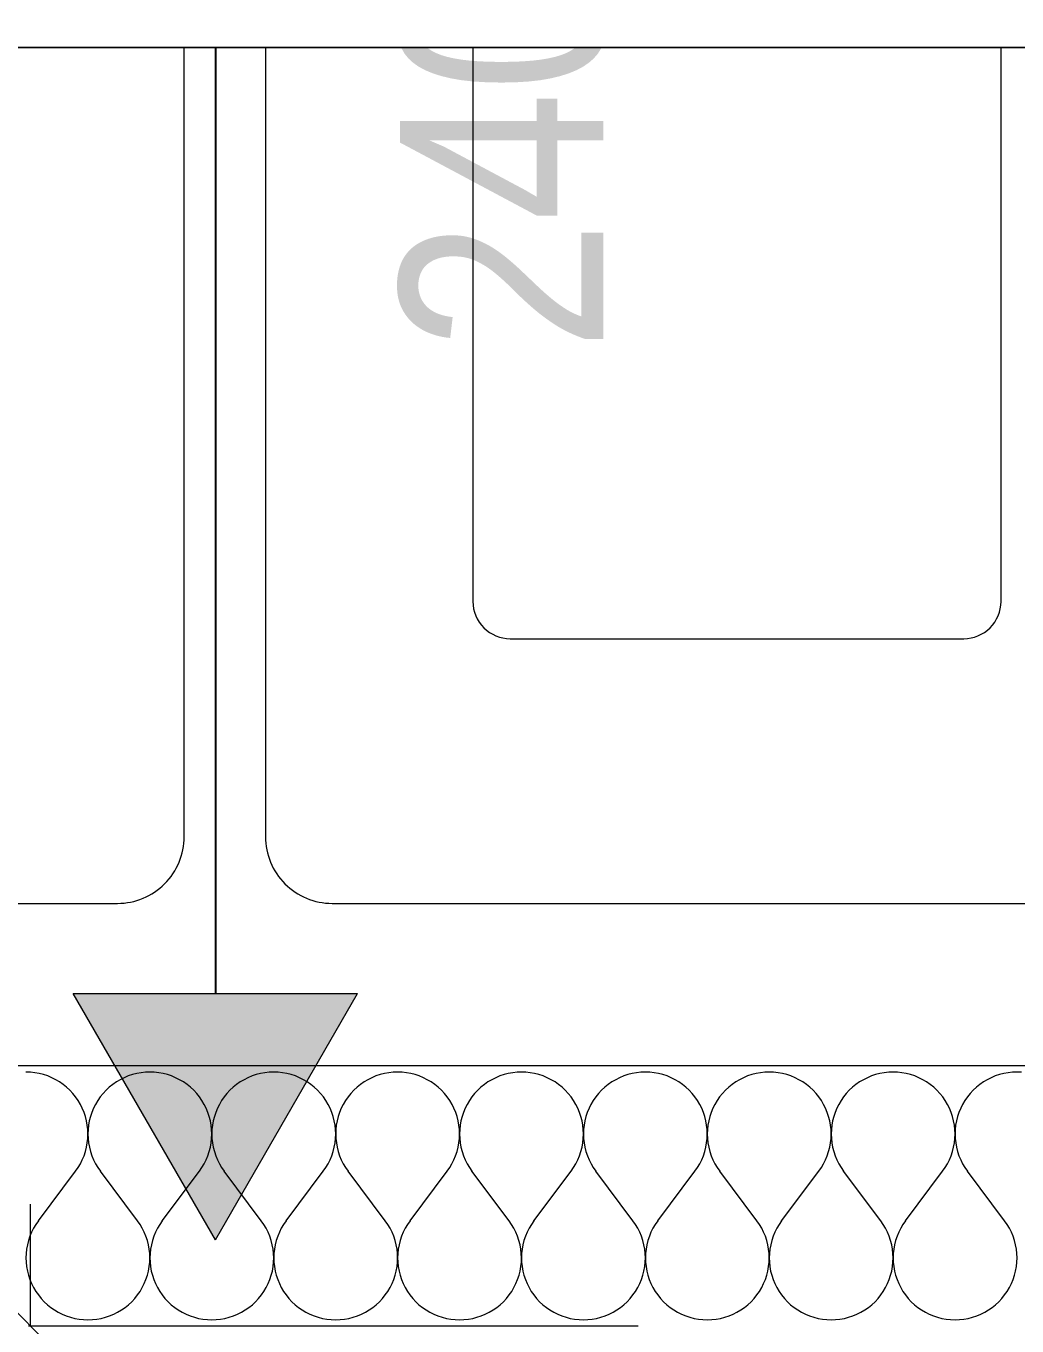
# Model space of a CAD drawing. Header units: centimetres. Extents: x 52.8 to 69.4, y 16.8 to 58.2.
# Drawn here: x 59.027 to 60.246, y 36.738 to 38.338 of the extents above; entities that cross this region are included whole.
import ezdxf
from ezdxf.enums import TextEntityAlignment as Align
from ezdxf.xclip import XClip

# ---------------------------------------------------------------- set-up
doc = ezdxf.new("R2010")
doc.units = ezdxf.units.CM
doc.header["$MEASUREMENT"] = 0
doc.header["$XCLIPFRAME"] = 0
doc.linetypes.add('ML1_Strichlinie Eng Konstruktion', pattern=[0.225, 0.075, -0.15])
doc.linetypes.add('Strichlinie_ eng', pattern=[0.23, 0.15, -0.08])
for name, color, linetype in [('-2._Grundriss 2.UG_7_Bemaßung 50.gfb', 7, 'Continuous'), ('-2._Grundriss 2.UG_7_Decken.gfb', 7, 'Continuous'), ('-2._Grundriss 2.UG_7_Fassade.gfb', 7, 'Continuous'), ('-2._Grundriss 2.UG_7_Möblierung_ lose.gfb', 7, 'Continuous'), ('-2._Grundriss 2.UG_7_Text 1_50.gfb', 7, 'Continuous'), ('-2._Grundriss 2.UG_7_Unterdecken.gfb', 7, 'Continuous')]:
    doc.layers.add(name, color=color, linetype=linetype)
doc.styles.add('ERSTELLTER_STIL_3', font='')
doc.styles.get('ERSTELLTER_STIL_3').set_extended_font_data('Arial Narrow')

# ---------------------------------------------------------------- blocks, each defined once
blk = doc.blocks.new('*X301')
at = {"layer": '-2._Grundriss 2.UG_7_Fassade.gfb', "color": 8, "linetype": 'Continuous', "lineweight": 13, "ltscale": 10}
for p, q in [((59.0326, 37.0506), (59.0271, 37.0508)), ((59.038, 37.05), (59.0326, 37.0506)), ((59.0433, 37.049), (59.038, 37.05)), ((59.0486, 37.0477), (59.0433, 37.049)), ((59.0538, 37.046), (59.0486, 37.0477)), ((59.0588, 37.0439), (59.0538, 37.046)), ((59.1529, 37.046), (59.1478, 37.0439)), ((59.158, 37.0477), (59.1529, 37.046)), ((59.1633, 37.049), (59.158, 37.0477)), ((59.1687, 37.05), (59.1633, 37.049)), ((59.1741, 37.0506), (59.1687, 37.05)), ((59.1795, 37.0508), (59.1741, 37.0506)), ((59.1849, 37.0506), (59.1795, 37.0508)), ((59.1904, 37.05), (59.1849, 37.0506)), ((59.1957, 37.049), (59.1904, 37.05)), ((59.201, 37.0477), (59.1957, 37.049)), ((59.2061, 37.046), (59.201, 37.0477)), ((59.2112, 37.0439), (59.2061, 37.046)), ((59.3052, 37.046), (59.3002, 37.0439)), ((59.3104, 37.0477), (59.3052, 37.046)), ((59.3157, 37.049), (59.3104, 37.0477)), ((59.321, 37.05), (59.3157, 37.049)), ((59.3264, 37.0506), (59.321, 37.05)), ((59.3319, 37.0508), (59.3264, 37.0506)), ((59.3373, 37.0506), (59.3319, 37.0508)), ((59.3427, 37.05), (59.3373, 37.0506)), ((59.3481, 37.049), (59.3427, 37.05)), ((59.3534, 37.0477), (59.3481, 37.049)), ((59.3585, 37.046), (59.3534, 37.0477)), ((59.3635, 37.0439), (59.3585, 37.046)), ((59.4576, 37.046), (59.4526, 37.0439)), ((59.4628, 37.0477), (59.4576, 37.046)), ((59.4681, 37.049), (59.4628, 37.0477)), ((59.4734, 37.05), (59.4681, 37.049)), ((59.4788, 37.0506), (59.4734, 37.05)), ((59.4843, 37.0508), (59.4788, 37.0506)), ((59.4897, 37.0506), (59.4843, 37.0508)), ((59.4951, 37.05), (59.4897, 37.0506)), ((59.5005, 37.049), (59.4951, 37.05)), ((59.5057, 37.0477), (59.5005, 37.049)), ((59.5109, 37.046), (59.5057, 37.0477)), ((59.5159, 37.0439), (59.5109, 37.046)), ((59.61, 37.046), (59.605, 37.0439)), ((59.6152, 37.0477), (59.61, 37.046)), ((59.6204, 37.049), (59.6152, 37.0477)), ((59.6258, 37.05), (59.6204, 37.049)), ((59.6312, 37.0506), (59.6258, 37.05)), ((59.6366, 37.0508), (59.6312, 37.0506)), ((59.6421, 37.0506), (59.6366, 37.0508)), ((59.6475, 37.05), (59.6421, 37.0506)), ((59.6528, 37.049), (59.6475, 37.05)), ((59.6581, 37.0477), (59.6528, 37.049)), ((59.6633, 37.046), (59.6581, 37.0477)), ((59.6683, 37.0439), (59.6633, 37.046)), ((59.7624, 37.046), (59.7574, 37.0439)), ((59.7676, 37.0477), (59.7624, 37.046)), ((59.7728, 37.049), (59.7676, 37.0477)), ((59.7782, 37.05), (59.7728, 37.049)), ((59.7836, 37.0506), (59.7782, 37.05)), ((59.789, 37.0508), (59.7836, 37.0506)), ((59.7945, 37.0506), (59.789, 37.0508)), ((59.7999, 37.05), (59.7945, 37.0506)), ((59.8052, 37.049), (59.7999, 37.05)), ((59.8105, 37.0477), (59.8052, 37.049)), ((59.8157, 37.046), (59.8105, 37.0477)), ((59.8207, 37.0439), (59.8157, 37.046)), ((59.9148, 37.046), (59.9097, 37.0439)), ((59.9199, 37.0477), (59.9148, 37.046)), ((59.9252, 37.049), (59.9199, 37.0477)), ((59.9306, 37.05), (59.9252, 37.049)), ((59.936, 37.0506), (59.9306, 37.05)), ((59.9414, 37.0508), (59.936, 37.0506)), ((59.9468, 37.0506), (59.9414, 37.0508)), ((59.9523, 37.05), (59.9468, 37.0506)), ((59.9576, 37.049), (59.9523, 37.05)), ((59.9629, 37.0477), (59.9576, 37.049)), ((59.968, 37.046), (59.9629, 37.0477)), ((59.9731, 37.0439), (59.968, 37.046)), ((60.0672, 37.046), (60.0621, 37.0439)), ((60.0723, 37.0477), (60.0672, 37.046)), ((60.0776, 37.049), (60.0723, 37.0477)), ((60.0829, 37.05), (60.0776, 37.049)), ((60.0884, 37.0506), (60.0829, 37.05)), ((60.0938, 37.0508), (60.0884, 37.0506)), ((60.0992, 37.0506), (60.0938, 37.0508)), ((60.1046, 37.05), (60.0992, 37.0506)), ((60.11, 37.049), (60.1046, 37.05)), ((60.1153, 37.0477), (60.11, 37.049)), ((60.1204, 37.046), (60.1153, 37.0477)), ((60.1255, 37.0439), (60.1204, 37.046)), ((60.2195, 37.046), (60.2145, 37.0439)), ((60.2247, 37.0477), (60.2195, 37.046)), ((60.23, 37.049), (60.2247, 37.0477)), ((60.2353, 37.05), (60.23, 37.049)), ((60.2407, 37.0506), (60.2353, 37.05)), ((60.2462, 37.0508), (60.2407, 37.0506)), ((60.2516, 37.0506), (60.2462, 37.0508)), ((59.0637, 37.0414), (59.0588, 37.0439)), ((59.0683, 37.0387), (59.0637, 37.0414)), ((59.0728, 37.0356), (59.0683, 37.0387)), ((59.077, 37.0321), (59.0728, 37.0356)), ((59.081, 37.0284), (59.077, 37.0321)), ((59.0847, 37.0244), (59.081, 37.0284)), ((59.1256, 37.0284), (59.1219, 37.0244)), ((59.1296, 37.0321), (59.1256, 37.0284)), ((59.1338, 37.0356), (59.1296, 37.0321)), ((59.1383, 37.0387), (59.1338, 37.0356)), ((59.143, 37.0414), (59.1383, 37.0387)), ((59.1478, 37.0439), (59.143, 37.0414)), ((59.216, 37.0414), (59.2112, 37.0439)), ((59.2207, 37.0387), (59.216, 37.0414)), ((59.2252, 37.0356), (59.2207, 37.0387)), ((59.2294, 37.0321), (59.2252, 37.0356)), ((59.2334, 37.0284), (59.2294, 37.0321)), ((59.2371, 37.0244), (59.2334, 37.0284)), ((59.278, 37.0284), (59.2743, 37.0244)), ((59.282, 37.0321), (59.278, 37.0284)), ((59.2862, 37.0356), (59.282, 37.0321)), ((59.2907, 37.0387), (59.2862, 37.0356)), ((59.2954, 37.0414), (59.2907, 37.0387)), ((59.3002, 37.0439), (59.2954, 37.0414)), ((59.3684, 37.0414), (59.3635, 37.0439)), ((59.3731, 37.0387), (59.3684, 37.0414)), ((59.3776, 37.0356), (59.3731, 37.0387)), ((59.3818, 37.0321), (59.3776, 37.0356)), ((59.3858, 37.0284), (59.3818, 37.0321)), ((59.3895, 37.0244), (59.3858, 37.0284)), ((59.4304, 37.0284), (59.4267, 37.0244)), ((59.4344, 37.0321), (59.4304, 37.0284)), ((59.4386, 37.0356), (59.4344, 37.0321)), ((59.4431, 37.0387), (59.4386, 37.0356)), ((59.4477, 37.0414), (59.4431, 37.0387)), ((59.4526, 37.0439), (59.4477, 37.0414)), ((59.5208, 37.0414), (59.5159, 37.0439)), ((59.5255, 37.0387), (59.5208, 37.0414)), ((59.5299, 37.0356), (59.5255, 37.0387)), ((59.5342, 37.0321), (59.5299, 37.0356)), ((59.5382, 37.0284), (59.5342, 37.0321)), ((59.5419, 37.0244), (59.5382, 37.0284)), ((59.5828, 37.0284), (59.579, 37.0244)), ((59.5867, 37.0321), (59.5828, 37.0284)), ((59.591, 37.0356), (59.5867, 37.0321)), ((59.5954, 37.0387), (59.591, 37.0356)), ((59.6001, 37.0414), (59.5954, 37.0387)), ((59.605, 37.0439), (59.6001, 37.0414)), ((59.6732, 37.0414), (59.6683, 37.0439)), ((59.6779, 37.0387), (59.6732, 37.0414)), ((59.6823, 37.0356), (59.6779, 37.0387)), ((59.6866, 37.0321), (59.6823, 37.0356)), ((59.6905, 37.0284), (59.6866, 37.0321)), ((59.6942, 37.0244), (59.6905, 37.0284)), ((59.7351, 37.0284), (59.7314, 37.0244)), ((59.7391, 37.0321), (59.7351, 37.0284)), ((59.7434, 37.0356), (59.7391, 37.0321)), ((59.7478, 37.0387), (59.7434, 37.0356)), ((59.7525, 37.0414), (59.7478, 37.0387)), ((59.7574, 37.0439), (59.7525, 37.0414)), ((59.8256, 37.0414), (59.8207, 37.0439)), ((59.8302, 37.0387), (59.8256, 37.0414)), ((59.8347, 37.0356), (59.8302, 37.0387)), ((59.8389, 37.0321), (59.8347, 37.0356)), ((59.8429, 37.0284), (59.8389, 37.0321)), ((59.8466, 37.0244), (59.8429, 37.0284)), ((59.8875, 37.0284), (59.8838, 37.0244)), ((59.8915, 37.0321), (59.8875, 37.0284)), ((59.8957, 37.0356), (59.8915, 37.0321)), ((59.9002, 37.0387), (59.8957, 37.0356)), ((59.9049, 37.0414), (59.9002, 37.0387)), ((59.9097, 37.0439), (59.9049, 37.0414)), ((59.9779, 37.0414), (59.9731, 37.0439)), ((59.9826, 37.0387), (59.9779, 37.0414)), ((59.9871, 37.0356), (59.9826, 37.0387)), ((59.9913, 37.0321), (59.9871, 37.0356)), ((59.9953, 37.0284), (59.9913, 37.0321)), ((59.999, 37.0244), (59.9953, 37.0284)), ((60.0399, 37.0284), (60.0362, 37.0244)), ((60.0439, 37.0321), (60.0399, 37.0284)), ((60.0481, 37.0356), (60.0439, 37.0321)), ((60.0526, 37.0387), (60.0481, 37.0356)), ((60.0573, 37.0414), (60.0526, 37.0387)), ((60.0621, 37.0439), (60.0573, 37.0414)), ((60.1303, 37.0414), (60.1255, 37.0439)), ((60.135, 37.0387), (60.1303, 37.0414)), ((60.1395, 37.0356), (60.135, 37.0387)), ((60.1437, 37.0321), (60.1395, 37.0356)), ((60.1477, 37.0284), (60.1437, 37.0321)), ((60.1514, 37.0244), (60.1477, 37.0284)), ((60.1923, 37.0284), (60.1886, 37.0244)), ((60.1963, 37.0321), (60.1923, 37.0284)), ((60.2005, 37.0356), (60.1963, 37.0321)), ((60.205, 37.0387), (60.2005, 37.0356)), ((60.2096, 37.0414), (60.205, 37.0387)), ((60.2145, 37.0439), (60.2096, 37.0414)), ((59.0881, 37.0202), (59.0847, 37.0244)), ((59.0912, 37.0157), (59.0881, 37.0202)), ((59.094, 37.0111), (59.0912, 37.0157)), ((59.1154, 37.0157), (59.1126, 37.0111)), ((59.1185, 37.0202), (59.1154, 37.0157)), ((59.1219, 37.0244), (59.1185, 37.0202)), ((59.2405, 37.0202), (59.2371, 37.0244)), ((59.2436, 37.0157), (59.2405, 37.0202)), ((59.2464, 37.0111), (59.2436, 37.0157)), ((59.2678, 37.0157), (59.265, 37.0111)), ((59.2709, 37.0202), (59.2678, 37.0157)), ((59.2743, 37.0244), (59.2709, 37.0202)), ((59.3929, 37.0202), (59.3895, 37.0244)), ((59.396, 37.0157), (59.3929, 37.0202)), ((59.3988, 37.0111), (59.396, 37.0157)), ((59.4202, 37.0157), (59.4174, 37.0111)), ((59.4233, 37.0202), (59.4202, 37.0157)), ((59.4267, 37.0244), (59.4233, 37.0202)), ((59.5453, 37.0202), (59.5419, 37.0244)), ((59.5484, 37.0157), (59.5453, 37.0202)), ((59.5512, 37.0111), (59.5484, 37.0157)), ((59.5725, 37.0157), (59.5698, 37.0111)), ((59.5756, 37.0202), (59.5725, 37.0157)), ((59.579, 37.0244), (59.5756, 37.0202)), ((59.6977, 37.0202), (59.6942, 37.0244)), ((59.7008, 37.0157), (59.6977, 37.0202)), ((59.7035, 37.0111), (59.7008, 37.0157)), ((59.7249, 37.0157), (59.7221, 37.0111)), ((59.728, 37.0202), (59.7249, 37.0157)), ((59.7314, 37.0244), (59.728, 37.0202)), ((59.85, 37.0202), (59.8466, 37.0244)), ((59.8531, 37.0157), (59.85, 37.0202)), ((59.8559, 37.0111), (59.8531, 37.0157)), ((59.8773, 37.0157), (59.8745, 37.0111)), ((59.8804, 37.0202), (59.8773, 37.0157)), ((59.8838, 37.0244), (59.8804, 37.0202)), ((60.0024, 37.0202), (59.999, 37.0244)), ((60.0055, 37.0157), (60.0024, 37.0202)), ((60.0083, 37.0111), (60.0055, 37.0157)), ((60.0297, 37.0157), (60.0269, 37.0111)), ((60.0328, 37.0202), (60.0297, 37.0157)), ((60.0362, 37.0244), (60.0328, 37.0202)), ((60.1548, 37.0202), (60.1514, 37.0244)), ((60.1579, 37.0157), (60.1548, 37.0202)), ((60.1607, 37.0111), (60.1579, 37.0157)), ((60.1821, 37.0157), (60.1793, 37.0111)), ((60.1852, 37.0202), (60.1821, 37.0157)), ((60.1886, 37.0244), (60.1852, 37.0202)), ((59.0964, 37.0062), (59.094, 37.0111)), ((59.0985, 37.0012), (59.0964, 37.0062)), ((59.1002, 36.996), (59.0985, 37.0012)), ((59.1081, 37.0012), (59.1064, 36.996)), ((59.1102, 37.0062), (59.1081, 37.0012)), ((59.1126, 37.0111), (59.1102, 37.0062)), ((59.2488, 37.0062), (59.2464, 37.0111)), ((59.2509, 37.0012), (59.2488, 37.0062)), ((59.2526, 36.996), (59.2509, 37.0012)), ((59.2605, 37.0012), (59.2588, 36.996)), ((59.2626, 37.0062), (59.2605, 37.0012)), ((59.265, 37.0111), (59.2626, 37.0062)), ((59.4012, 37.0062), (59.3988, 37.0111)), ((59.4033, 37.0012), (59.4012, 37.0062)), ((59.405, 36.996), (59.4033, 37.0012)), ((59.4129, 37.0012), (59.4111, 36.996)), ((59.4149, 37.0062), (59.4129, 37.0012)), ((59.4174, 37.0111), (59.4149, 37.0062)), ((59.5536, 37.0062), (59.5512, 37.0111)), ((59.5557, 37.0012), (59.5536, 37.0062)), ((59.5574, 36.996), (59.5557, 37.0012)), ((59.5652, 37.0012), (59.5635, 36.996)), ((59.5673, 37.0062), (59.5652, 37.0012)), ((59.5698, 37.0111), (59.5673, 37.0062)), ((59.706, 37.0062), (59.7035, 37.0111)), ((59.708, 37.0012), (59.706, 37.0062)), ((59.7098, 36.996), (59.708, 37.0012)), ((59.7176, 37.0012), (59.7159, 36.996)), ((59.7197, 37.0062), (59.7176, 37.0012)), ((59.7221, 37.0111), (59.7197, 37.0062)), ((59.8583, 37.0062), (59.8559, 37.0111)), ((59.8604, 37.0012), (59.8583, 37.0062)), ((59.8621, 36.996), (59.8604, 37.0012)), ((59.87, 37.0012), (59.8683, 36.996)), ((59.8721, 37.0062), (59.87, 37.0012)), ((59.8745, 37.0111), (59.8721, 37.0062)), ((60.0107, 37.0062), (60.0083, 37.0111)), ((60.0128, 37.0012), (60.0107, 37.0062)), ((60.0145, 36.996), (60.0128, 37.0012)), ((60.0224, 37.0012), (60.0207, 36.996)), ((60.0245, 37.0062), (60.0224, 37.0012)), ((60.0269, 37.0111), (60.0245, 37.0062)), ((60.1631, 37.0062), (60.1607, 37.0111)), ((60.1652, 37.0012), (60.1631, 37.0062)), ((60.1669, 36.996), (60.1652, 37.0012)), ((60.1748, 37.0012), (60.1731, 36.996)), ((60.1769, 37.0062), (60.1748, 37.0012)), ((60.1793, 37.0111), (60.1769, 37.0062)), ((59.1016, 36.9907), (59.1002, 36.996)), ((59.1025, 36.9854), (59.1016, 36.9907)), ((59.1031, 36.98), (59.1025, 36.9854)), ((59.1041, 36.9854), (59.1035, 36.98)), ((59.105, 36.9907), (59.1041, 36.9854)), ((59.1064, 36.996), (59.105, 36.9907)), ((59.254, 36.9907), (59.2526, 36.996)), ((59.2549, 36.9854), (59.254, 36.9907)), ((59.2555, 36.98), (59.2549, 36.9854)), ((59.2565, 36.9854), (59.2559, 36.98)), ((59.2574, 36.9907), (59.2565, 36.9854)), ((59.2588, 36.996), (59.2574, 36.9907)), ((59.4063, 36.9907), (59.405, 36.996)), ((59.4073, 36.9854), (59.4063, 36.9907)), ((59.4079, 36.98), (59.4073, 36.9854)), ((59.4088, 36.9854), (59.4083, 36.98)), ((59.4098, 36.9907), (59.4088, 36.9854)), ((59.4111, 36.996), (59.4098, 36.9907)), ((59.5587, 36.9907), (59.5574, 36.996)), ((59.5597, 36.9854), (59.5587, 36.9907)), ((59.5603, 36.98), (59.5597, 36.9854)), ((59.5612, 36.9854), (59.5606, 36.98)), ((59.5622, 36.9907), (59.5612, 36.9854)), ((59.5635, 36.996), (59.5622, 36.9907)), ((59.7111, 36.9907), (59.7098, 36.996)), ((59.7121, 36.9854), (59.7111, 36.9907)), ((59.7126, 36.98), (59.7121, 36.9854)), ((59.7136, 36.9854), (59.713, 36.98)), ((59.7146, 36.9907), (59.7136, 36.9854)), ((59.7159, 36.996), (59.7146, 36.9907)), ((59.8635, 36.9907), (59.8621, 36.996)), ((59.8644, 36.9854), (59.8635, 36.9907)), ((59.865, 36.98), (59.8644, 36.9854)), ((59.866, 36.9854), (59.8654, 36.98)), ((59.8669, 36.9907), (59.866, 36.9854)), ((59.8683, 36.996), (59.8669, 36.9907)), ((60.0159, 36.9907), (60.0145, 36.996)), ((60.0168, 36.9854), (60.0159, 36.9907)), ((60.0174, 36.98), (60.0168, 36.9854)), ((60.0184, 36.9854), (60.0178, 36.98)), ((60.0193, 36.9907), (60.0184, 36.9854)), ((60.0207, 36.996), (60.0193, 36.9907)), ((60.1682, 36.9907), (60.1669, 36.996)), ((60.1692, 36.9854), (60.1682, 36.9907)), ((60.1698, 36.98), (60.1692, 36.9854)), ((60.1707, 36.9854), (60.1702, 36.98)), ((60.1717, 36.9907), (60.1707, 36.9854)), ((60.1731, 36.996), (60.1717, 36.9907)), ((59.1025, 36.9637), (59.1031, 36.9691)), ((59.1033, 36.9745), (59.1031, 36.98)), ((59.1031, 36.9691), (59.1033, 36.9745)), ((59.1035, 36.98), (59.1033, 36.9745)), ((59.1033, 36.9745), (59.1035, 36.9691)), ((59.1035, 36.9691), (59.1041, 36.9637)), ((59.2549, 36.9637), (59.2555, 36.9691)), ((59.2557, 36.9745), (59.2555, 36.98)), ((59.2555, 36.9691), (59.2557, 36.9745)), ((59.2559, 36.98), (59.2557, 36.9745)), ((59.2557, 36.9745), (59.2559, 36.9691)), ((59.2559, 36.9691), (59.2565, 36.9637)), ((59.4073, 36.9637), (59.4079, 36.9691)), ((59.4081, 36.9745), (59.4079, 36.98)), ((59.4079, 36.9691), (59.4081, 36.9745)), ((59.4083, 36.98), (59.4081, 36.9745)), ((59.4081, 36.9745), (59.4083, 36.9691)), ((59.4083, 36.9691), (59.4089, 36.9637)), ((59.5597, 36.9637), (59.5603, 36.9691)), ((59.5605, 36.9745), (59.5603, 36.98)), ((59.5603, 36.9691), (59.5605, 36.9745)), ((59.5606, 36.98), (59.5605, 36.9745)), ((59.5605, 36.9745), (59.5607, 36.9691)), ((59.5607, 36.9691), (59.5612, 36.9637)), ((59.7121, 36.9637), (59.7126, 36.9691)), ((59.7128, 36.9745), (59.7126, 36.98)), ((59.7126, 36.9691), (59.7128, 36.9745)), ((59.713, 36.98), (59.7128, 36.9745)), ((59.7128, 36.9745), (59.713, 36.9691)), ((59.713, 36.9691), (59.7136, 36.9637)), ((59.8644, 36.9637), (59.865, 36.9691)), ((59.8652, 36.9745), (59.865, 36.98)), ((59.865, 36.9691), (59.8652, 36.9745)), ((59.8654, 36.98), (59.8652, 36.9745)), ((59.8652, 36.9745), (59.8654, 36.9691)), ((59.8654, 36.9691), (59.866, 36.9637)), ((60.0168, 36.9637), (60.0174, 36.9691)), ((60.0176, 36.9745), (60.0174, 36.98)), ((60.0174, 36.9691), (60.0176, 36.9745)), ((60.0178, 36.98), (60.0176, 36.9745)), ((60.0176, 36.9745), (60.0178, 36.9691)), ((60.0178, 36.9691), (60.0184, 36.9637)), ((60.1692, 36.9637), (60.1698, 36.9691)), ((60.17, 36.9745), (60.1698, 36.98)), ((60.1698, 36.9691), (60.17, 36.9745)), ((60.1702, 36.98), (60.17, 36.9745)), ((60.17, 36.9745), (60.1702, 36.9691)), ((60.1702, 36.9691), (60.1708, 36.9637)), ((59.0985, 36.9479), (59.1002, 36.953)), ((59.1002, 36.953), (59.1016, 36.9583)), ((59.1016, 36.9583), (59.1025, 36.9637)), ((59.1041, 36.9637), (59.1051, 36.9583)), ((59.1051, 36.9583), (59.1064, 36.953)), ((59.1064, 36.953), (59.1081, 36.9479)), ((59.2509, 36.9479), (59.2526, 36.953)), ((59.2526, 36.953), (59.2539, 36.9583)), ((59.2539, 36.9583), (59.2549, 36.9637)), ((59.2565, 36.9637), (59.2574, 36.9583)), ((59.2574, 36.9583), (59.2588, 36.953)), ((59.2588, 36.953), (59.2605, 36.9479)), ((59.4033, 36.9479), (59.405, 36.953)), ((59.405, 36.953), (59.4063, 36.9583)), ((59.4063, 36.9583), (59.4073, 36.9637)), ((59.4089, 36.9637), (59.4098, 36.9583)), ((59.4098, 36.9583), (59.4112, 36.953)), ((59.4112, 36.953), (59.4129, 36.9479)), ((59.5556, 36.9479), (59.5574, 36.953)), ((59.5574, 36.953), (59.5587, 36.9583)), ((59.5587, 36.9583), (59.5597, 36.9637)), ((59.5612, 36.9637), (59.5622, 36.9583)), ((59.5622, 36.9583), (59.5636, 36.953)), ((59.5636, 36.953), (59.5653, 36.9479)), ((59.708, 36.9479), (59.7097, 36.953)), ((59.7097, 36.953), (59.7111, 36.9583)), ((59.7111, 36.9583), (59.7121, 36.9637)), ((59.7136, 36.9637), (59.7146, 36.9583)), ((59.7146, 36.9583), (59.7159, 36.953)), ((59.7159, 36.953), (59.7177, 36.9479)), ((59.8604, 36.9479), (59.8621, 36.953)), ((59.8621, 36.953), (59.8635, 36.9583)), ((59.8635, 36.9583), (59.8644, 36.9637)), ((59.866, 36.9637), (59.867, 36.9583)), ((59.867, 36.9583), (59.8683, 36.953)), ((59.8683, 36.953), (59.87, 36.9479)), ((60.0128, 36.9479), (60.0145, 36.953)), ((60.0145, 36.953), (60.0158, 36.9583)), ((60.0158, 36.9583), (60.0168, 36.9637)), ((60.0184, 36.9637), (60.0194, 36.9583)), ((60.0194, 36.9583), (60.0207, 36.953)), ((60.0207, 36.953), (60.0224, 36.9479)), ((60.1652, 36.9479), (60.1669, 36.953)), ((60.1669, 36.953), (60.1682, 36.9583)), ((60.1682, 36.9583), (60.1692, 36.9637)), ((60.1708, 36.9637), (60.1717, 36.9583)), ((60.1717, 36.9583), (60.1731, 36.953)), ((60.1731, 36.953), (60.1748, 36.9479)), ((59.0881, 36.9289), (59.0912, 36.9333)), ((59.0912, 36.9333), (59.094, 36.938)), ((59.094, 36.938), (59.0964, 36.9429)), ((59.0964, 36.9429), (59.0985, 36.9479)), ((59.1081, 36.9479), (59.1102, 36.9429)), ((59.1102, 36.9429), (59.1127, 36.938)), ((59.1127, 36.938), (59.1154, 36.9333)), ((59.1154, 36.9333), (59.1186, 36.9289)), ((59.2405, 36.9289), (59.2436, 36.9333)), ((59.2436, 36.9333), (59.2463, 36.938)), ((59.2463, 36.938), (59.2488, 36.9429)), ((59.2488, 36.9429), (59.2509, 36.9479)), ((59.2605, 36.9479), (59.2626, 36.9429)), ((59.2626, 36.9429), (59.265, 36.938)), ((59.265, 36.938), (59.2678, 36.9333)), ((59.2678, 36.9333), (59.2709, 36.9289)), ((59.3928, 36.9289), (59.3959, 36.9333)), ((59.3959, 36.9333), (59.3987, 36.938)), ((59.3987, 36.938), (59.4012, 36.9429)), ((59.4012, 36.9429), (59.4033, 36.9479)), ((59.4129, 36.9479), (59.415, 36.9429)), ((59.415, 36.9429), (59.4174, 36.938)), ((59.4174, 36.938), (59.4202, 36.9333)), ((59.4202, 36.9333), (59.4233, 36.9289)), ((59.5452, 36.9289), (59.5483, 36.9333)), ((59.5483, 36.9333), (59.5511, 36.938)), ((59.5511, 36.938), (59.5535, 36.9429)), ((59.5535, 36.9429), (59.5556, 36.9479)), ((59.5653, 36.9479), (59.5674, 36.9429)), ((59.5674, 36.9429), (59.5698, 36.938)), ((59.5698, 36.938), (59.5726, 36.9333)), ((59.5726, 36.9333), (59.5757, 36.9289)), ((59.6976, 36.9289), (59.7007, 36.9333)), ((59.7007, 36.9333), (59.7035, 36.938)), ((59.7035, 36.938), (59.7059, 36.9429)), ((59.7059, 36.9429), (59.708, 36.9479)), ((59.7177, 36.9479), (59.7197, 36.9429)), ((59.7197, 36.9429), (59.7222, 36.938)), ((59.7222, 36.938), (59.725, 36.9333)), ((59.725, 36.9333), (59.7281, 36.9289)), ((59.85, 36.9289), (59.8531, 36.9333)), ((59.8531, 36.9333), (59.8559, 36.938)), ((59.8559, 36.938), (59.8583, 36.9429)), ((59.8583, 36.9429), (59.8604, 36.9479)), ((59.87, 36.9479), (59.8721, 36.9429)), ((59.8721, 36.9429), (59.8746, 36.938)), ((59.8746, 36.938), (59.8773, 36.9333)), ((59.8773, 36.9333), (59.8805, 36.9289)), ((60.0024, 36.9289), (60.0055, 36.9333)), ((60.0055, 36.9333), (60.0082, 36.938)), ((60.0082, 36.938), (60.0107, 36.9429)), ((60.0107, 36.9429), (60.0128, 36.9479)), ((60.0224, 36.9479), (60.0245, 36.9429)), ((60.0245, 36.9429), (60.0269, 36.938)), ((60.0269, 36.938), (60.0297, 36.9333)), ((60.0297, 36.9333), (60.0328, 36.9289)), ((60.1547, 36.9289), (60.1578, 36.9333)), ((60.1578, 36.9333), (60.1606, 36.938)), ((60.1606, 36.938), (60.1631, 36.9429)), ((60.1631, 36.9429), (60.1652, 36.9479)), ((60.1748, 36.9479), (60.1769, 36.9429)), ((60.1769, 36.9429), (60.1793, 36.938)), ((60.1793, 36.938), (60.1821, 36.9333)), ((60.1821, 36.9333), (60.1852, 36.9289)), ((59.0424, 36.8679), (59.0881, 36.9289)), ((59.1643, 36.8679), (59.1186, 36.9289)), ((59.1947, 36.8679), (59.2405, 36.9289)), ((59.3166, 36.8679), (59.2709, 36.9289)), ((59.3471, 36.8679), (59.3928, 36.9289)), ((59.469, 36.8679), (59.4233, 36.9289)), ((59.4995, 36.8679), (59.5452, 36.9289)), ((59.6214, 36.8679), (59.5757, 36.9289)), ((59.6519, 36.8679), (59.6976, 36.9289)), ((59.7738, 36.8679), (59.7281, 36.9289)), ((59.8043, 36.8679), (59.85, 36.9289)), ((59.9262, 36.8679), (59.8805, 36.9289)), ((59.9566, 36.8679), (60.0024, 36.9289)), ((60.0786, 36.8679), (60.0328, 36.9289)), ((60.109, 36.8679), (60.1547, 36.9289)), ((60.2309, 36.8679), (60.1852, 36.9289)), ((59.034, 36.8539), (59.0319, 36.8489)), ((59.0365, 36.8588), (59.034, 36.8539)), ((59.0393, 36.8634), (59.0365, 36.8588)), ((59.0424, 36.8679), (59.0393, 36.8634)), ((59.1674, 36.8634), (59.1643, 36.8679)), ((59.1702, 36.8588), (59.1674, 36.8634)), ((59.1726, 36.8539), (59.1702, 36.8588)), ((59.1747, 36.8489), (59.1726, 36.8539)), ((59.1864, 36.8539), (59.1843, 36.8489)), ((59.1889, 36.8588), (59.1864, 36.8539)), ((59.1916, 36.8634), (59.1889, 36.8588)), ((59.1947, 36.8679), (59.1916, 36.8634)), ((59.3198, 36.8634), (59.3166, 36.8679)), ((59.3225, 36.8588), (59.3198, 36.8634)), ((59.325, 36.8539), (59.3225, 36.8588)), ((59.3271, 36.8489), (59.325, 36.8539)), ((59.3388, 36.8539), (59.3367, 36.8489)), ((59.3412, 36.8588), (59.3388, 36.8539)), ((59.344, 36.8634), (59.3412, 36.8588)), ((59.3471, 36.8679), (59.344, 36.8634)), ((59.4721, 36.8634), (59.469, 36.8679)), ((59.4749, 36.8588), (59.4721, 36.8634)), ((59.4774, 36.8539), (59.4749, 36.8588)), ((59.4794, 36.8489), (59.4774, 36.8539)), ((59.4912, 36.8539), (59.4891, 36.8489)), ((59.4936, 36.8588), (59.4912, 36.8539)), ((59.4964, 36.8634), (59.4936, 36.8588)), ((59.4995, 36.8679), (59.4964, 36.8634)), ((59.6245, 36.8634), (59.6214, 36.8679)), ((59.6273, 36.8588), (59.6245, 36.8634)), ((59.6297, 36.8539), (59.6273, 36.8588)), ((59.6318, 36.8489), (59.6297, 36.8539)), ((59.6436, 36.8539), (59.6415, 36.8489)), ((59.646, 36.8588), (59.6436, 36.8539)), ((59.6488, 36.8634), (59.646, 36.8588)), ((59.6519, 36.8679), (59.6488, 36.8634)), ((59.7769, 36.8634), (59.7738, 36.8679)), ((59.7797, 36.8588), (59.7769, 36.8634)), ((59.7821, 36.8539), (59.7797, 36.8588)), ((59.7842, 36.8489), (59.7821, 36.8539)), ((59.7959, 36.8539), (59.7939, 36.8489)), ((59.7984, 36.8588), (59.7959, 36.8539)), ((59.8012, 36.8634), (59.7984, 36.8588)), ((59.8043, 36.8679), (59.8012, 36.8634)), ((59.9293, 36.8634), (59.9262, 36.8679)), ((59.9321, 36.8588), (59.9293, 36.8634)), ((59.9345, 36.8539), (59.9321, 36.8588)), ((59.9366, 36.8489), (59.9345, 36.8539)), ((59.9483, 36.8539), (59.9462, 36.8489)), ((59.9508, 36.8588), (59.9483, 36.8539)), ((59.9535, 36.8634), (59.9508, 36.8588)), ((59.9566, 36.8679), (59.9535, 36.8634)), ((60.0817, 36.8634), (60.0786, 36.8679)), ((60.0844, 36.8588), (60.0817, 36.8634)), ((60.0869, 36.8539), (60.0844, 36.8588)), ((60.089, 36.8489), (60.0869, 36.8539)), ((60.1007, 36.8539), (60.0986, 36.8489)), ((60.1031, 36.8588), (60.1007, 36.8539)), ((60.1059, 36.8634), (60.1031, 36.8588)), ((60.109, 36.8679), (60.1059, 36.8634)), ((60.234, 36.8634), (60.2309, 36.8679)), ((60.2368, 36.8588), (60.234, 36.8634)), ((60.2393, 36.8539), (60.2368, 36.8588)), ((60.2413, 36.8489), (60.2393, 36.8539)), ((59.0289, 36.8384), (59.0279, 36.8331)), ((59.0302, 36.8437), (59.0289, 36.8384)), ((59.0319, 36.8489), (59.0302, 36.8437)), ((59.1764, 36.8437), (59.1747, 36.8489)), ((59.1778, 36.8384), (59.1764, 36.8437)), ((59.1787, 36.8331), (59.1778, 36.8384)), ((59.1813, 36.8384), (59.1803, 36.8331)), ((59.1826, 36.8437), (59.1813, 36.8384)), ((59.1843, 36.8489), (59.1826, 36.8437)), ((59.3288, 36.8437), (59.3271, 36.8489)), ((59.3301, 36.8384), (59.3288, 36.8437)), ((59.3311, 36.8331), (59.3301, 36.8384)), ((59.3336, 36.8384), (59.3327, 36.8331)), ((59.335, 36.8437), (59.3336, 36.8384)), ((59.3367, 36.8489), (59.335, 36.8437)), ((59.4812, 36.8437), (59.4794, 36.8489)), ((59.4825, 36.8384), (59.4812, 36.8437)), ((59.4835, 36.8331), (59.4825, 36.8384)), ((59.486, 36.8384), (59.485, 36.8331)), ((59.4874, 36.8437), (59.486, 36.8384)), ((59.4891, 36.8489), (59.4874, 36.8437)), ((59.6335, 36.8437), (59.6318, 36.8489)), ((59.6349, 36.8384), (59.6335, 36.8437)), ((59.6359, 36.8331), (59.6349, 36.8384)), ((59.6384, 36.8384), (59.6374, 36.8331)), ((59.6397, 36.8437), (59.6384, 36.8384)), ((59.6415, 36.8489), (59.6397, 36.8437)), ((59.7859, 36.8437), (59.7842, 36.8489)), ((59.7873, 36.8384), (59.7859, 36.8437)), ((59.7882, 36.8331), (59.7873, 36.8384)), ((59.7908, 36.8384), (59.7898, 36.8331)), ((59.7921, 36.8437), (59.7908, 36.8384)), ((59.7939, 36.8489), (59.7921, 36.8437)), ((59.9383, 36.8437), (59.9366, 36.8489)), ((59.9397, 36.8384), (59.9383, 36.8437)), ((59.9406, 36.8331), (59.9397, 36.8384)), ((59.9432, 36.8384), (59.9422, 36.8331)), ((59.9445, 36.8437), (59.9432, 36.8384)), ((59.9462, 36.8489), (59.9445, 36.8437)), ((60.0907, 36.8437), (60.089, 36.8489)), ((60.092, 36.8384), (60.0907, 36.8437)), ((60.093, 36.8331), (60.092, 36.8384)), ((60.0955, 36.8384), (60.0946, 36.8331)), ((60.0969, 36.8437), (60.0955, 36.8384)), ((60.0986, 36.8489), (60.0969, 36.8437)), ((60.2431, 36.8437), (60.2413, 36.8489)), ((60.2444, 36.8384), (60.2431, 36.8437)), ((60.2454, 36.8331), (60.2444, 36.8384)), ((59.0273, 36.8277), (59.0271, 36.8222)), ((59.0271, 36.8222), (59.0273, 36.8168)), ((59.0279, 36.8331), (59.0273, 36.8277)), ((59.1793, 36.8277), (59.1787, 36.8331)), ((59.1795, 36.8222), (59.1793, 36.8277)), ((59.1793, 36.8168), (59.1795, 36.8222)), ((59.1797, 36.8277), (59.1795, 36.8222)), ((59.1795, 36.8222), (59.1797, 36.8168)), ((59.1803, 36.8331), (59.1797, 36.8277)), ((59.3317, 36.8277), (59.3311, 36.8331)), ((59.3319, 36.8222), (59.3317, 36.8277)), ((59.3317, 36.8168), (59.3319, 36.8222)), ((59.3321, 36.8277), (59.3319, 36.8222)), ((59.3319, 36.8222), (59.3321, 36.8168)), ((59.3327, 36.8331), (59.3321, 36.8277)), ((59.4841, 36.8277), (59.4835, 36.8331)), ((59.4843, 36.8222), (59.4841, 36.8277)), ((59.4841, 36.8168), (59.4843, 36.8222)), ((59.4845, 36.8277), (59.4843, 36.8222)), ((59.4843, 36.8222), (59.4845, 36.8168)), ((59.485, 36.8331), (59.4845, 36.8277)), ((59.6364, 36.8277), (59.6359, 36.8331)), ((59.6366, 36.8222), (59.6364, 36.8277)), ((59.6365, 36.8168), (59.6366, 36.8222)), ((59.6368, 36.8277), (59.6366, 36.8222)), ((59.6366, 36.8222), (59.6368, 36.8168)), ((59.6374, 36.8331), (59.6368, 36.8277)), ((59.7888, 36.8277), (59.7882, 36.8331)), ((59.789, 36.8222), (59.7888, 36.8277)), ((59.7888, 36.8168), (59.789, 36.8222)), ((59.7892, 36.8277), (59.789, 36.8222)), ((59.789, 36.8222), (59.7892, 36.8168)), ((59.7898, 36.8331), (59.7892, 36.8277)), ((59.9412, 36.8277), (59.9406, 36.8331)), ((59.9414, 36.8222), (59.9412, 36.8277)), ((59.9412, 36.8168), (59.9414, 36.8222)), ((59.9416, 36.8277), (59.9414, 36.8222)), ((59.9414, 36.8222), (59.9416, 36.8168)), ((59.9422, 36.8331), (59.9416, 36.8277)), ((60.0936, 36.8277), (60.093, 36.8331)), ((60.0938, 36.8222), (60.0936, 36.8277)), ((60.0936, 36.8168), (60.0938, 36.8222)), ((60.094, 36.8277), (60.0938, 36.8222)), ((60.0938, 36.8222), (60.094, 36.8168)), ((60.0946, 36.8331), (60.094, 36.8277)), ((60.246, 36.8277), (60.2454, 36.8331)), ((60.2462, 36.8222), (60.246, 36.8277)), ((60.246, 36.8168), (60.2462, 36.8222)), ((59.0273, 36.8168), (59.0279, 36.8114)), ((59.0279, 36.8114), (59.0289, 36.806)), ((59.0289, 36.806), (59.0302, 36.8008)), ((59.1764, 36.8008), (59.1778, 36.806)), ((59.1778, 36.806), (59.1787, 36.8114)), ((59.1787, 36.8114), (59.1793, 36.8168)), ((59.1797, 36.8168), (59.1803, 36.8114)), ((59.1803, 36.8114), (59.1812, 36.806)), ((59.1812, 36.806), (59.1826, 36.8008)), ((59.3288, 36.8008), (59.3302, 36.806)), ((59.3302, 36.806), (59.3311, 36.8114)), ((59.3311, 36.8114), (59.3317, 36.8168)), ((59.3321, 36.8168), (59.3327, 36.8114)), ((59.3327, 36.8114), (59.3336, 36.806)), ((59.3336, 36.806), (59.335, 36.8008)), ((59.4812, 36.8008), (59.4825, 36.806)), ((59.4825, 36.806), (59.4835, 36.8114)), ((59.4835, 36.8114), (59.4841, 36.8168)), ((59.4845, 36.8168), (59.485, 36.8114)), ((59.485, 36.8114), (59.486, 36.806)), ((59.486, 36.806), (59.4873, 36.8008)), ((59.6336, 36.8008), (59.6349, 36.806)), ((59.6349, 36.806), (59.6359, 36.8114)), ((59.6359, 36.8114), (59.6365, 36.8168)), ((59.6368, 36.8168), (59.6374, 36.8114)), ((59.6374, 36.8114), (59.6384, 36.806)), ((59.6384, 36.806), (59.6397, 36.8008)), ((59.786, 36.8008), (59.7873, 36.806)), ((59.7873, 36.806), (59.7883, 36.8114)), ((59.7883, 36.8114), (59.7888, 36.8168)), ((59.7892, 36.8168), (59.7898, 36.8114)), ((59.7898, 36.8114), (59.7908, 36.806)), ((59.7908, 36.806), (59.7921, 36.8008)), ((59.9383, 36.8008), (59.9397, 36.806)), ((59.9397, 36.806), (59.9406, 36.8114)), ((59.9406, 36.8114), (59.9412, 36.8168)), ((59.9416, 36.8168), (59.9422, 36.8114)), ((59.9422, 36.8114), (59.9431, 36.806)), ((59.9431, 36.806), (59.9445, 36.8008)), ((60.0907, 36.8008), (60.0921, 36.806)), ((60.0921, 36.806), (60.093, 36.8114)), ((60.093, 36.8114), (60.0936, 36.8168)), ((60.094, 36.8168), (60.0946, 36.8114)), ((60.0946, 36.8114), (60.0955, 36.806)), ((60.0955, 36.806), (60.0969, 36.8008)), ((60.2431, 36.8008), (60.2444, 36.806)), ((60.2444, 36.806), (60.2454, 36.8114)), ((60.2454, 36.8114), (60.246, 36.8168)), ((59.0302, 36.8008), (59.0319, 36.7956)), ((59.0319, 36.7956), (59.034, 36.7906)), ((59.034, 36.7906), (59.0364, 36.7857)), ((59.1702, 36.7857), (59.1726, 36.7906)), ((59.1726, 36.7906), (59.1747, 36.7956)), ((59.1747, 36.7956), (59.1764, 36.8008)), ((59.1826, 36.8008), (59.1843, 36.7956)), ((59.1843, 36.7956), (59.1864, 36.7906)), ((59.1864, 36.7906), (59.1888, 36.7857)), ((59.3226, 36.7857), (59.325, 36.7906)), ((59.325, 36.7906), (59.3271, 36.7956)), ((59.3271, 36.7956), (59.3288, 36.8008)), ((59.335, 36.8008), (59.3367, 36.7956)), ((59.3367, 36.7956), (59.3388, 36.7906)), ((59.3388, 36.7906), (59.3412, 36.7857)), ((59.475, 36.7857), (59.4774, 36.7906)), ((59.4774, 36.7906), (59.4795, 36.7956)), ((59.4795, 36.7956), (59.4812, 36.8008)), ((59.4873, 36.8008), (59.4891, 36.7956)), ((59.4891, 36.7956), (59.4911, 36.7906)), ((59.4911, 36.7906), (59.4936, 36.7857)), ((59.6273, 36.7857), (59.6298, 36.7906)), ((59.6298, 36.7906), (59.6319, 36.7956)), ((59.6319, 36.7956), (59.6336, 36.8008)), ((59.6397, 36.8008), (59.6414, 36.7956)), ((59.6414, 36.7956), (59.6435, 36.7906)), ((59.6435, 36.7906), (59.646, 36.7857)), ((59.7797, 36.7857), (59.7822, 36.7906)), ((59.7822, 36.7906), (59.7842, 36.7956)), ((59.7842, 36.7956), (59.786, 36.8008)), ((59.7921, 36.8008), (59.7938, 36.7956)), ((59.7938, 36.7956), (59.7959, 36.7906)), ((59.7959, 36.7906), (59.7983, 36.7857)), ((59.9321, 36.7857), (59.9345, 36.7906)), ((59.9345, 36.7906), (59.9366, 36.7956)), ((59.9366, 36.7956), (59.9383, 36.8008)), ((59.9445, 36.8008), (59.9462, 36.7956)), ((59.9462, 36.7956), (59.9483, 36.7906)), ((59.9483, 36.7906), (59.9507, 36.7857)), ((60.0845, 36.7857), (60.0869, 36.7906)), ((60.0869, 36.7906), (60.089, 36.7956)), ((60.089, 36.7956), (60.0907, 36.8008)), ((60.0969, 36.8008), (60.0986, 36.7956)), ((60.0986, 36.7956), (60.1007, 36.7906)), ((60.1007, 36.7906), (60.1031, 36.7857)), ((60.2369, 36.7857), (60.2393, 36.7906)), ((60.2393, 36.7906), (60.2414, 36.7956)), ((60.2414, 36.7956), (60.2431, 36.8008)), ((59.0364, 36.7857), (59.0392, 36.781)), ((59.0392, 36.781), (59.0423, 36.7766)), ((59.0423, 36.7766), (59.0457, 36.7723)), ((59.0457, 36.7723), (59.0494, 36.7683)), ((59.1572, 36.7683), (59.1609, 36.7723)), ((59.1609, 36.7723), (59.1643, 36.7766)), ((59.1643, 36.7766), (59.1674, 36.781)), ((59.1674, 36.781), (59.1702, 36.7857)), ((59.1888, 36.7857), (59.1916, 36.781)), ((59.1916, 36.781), (59.1947, 36.7766)), ((59.1947, 36.7766), (59.1981, 36.7723)), ((59.1981, 36.7723), (59.2018, 36.7683)), ((59.3096, 36.7683), (59.3133, 36.7723)), ((59.3133, 36.7723), (59.3167, 36.7766)), ((59.3167, 36.7766), (59.3198, 36.781)), ((59.3198, 36.781), (59.3226, 36.7857)), ((59.3412, 36.7857), (59.344, 36.781)), ((59.344, 36.781), (59.3471, 36.7766)), ((59.3471, 36.7766), (59.3505, 36.7723)), ((59.3505, 36.7723), (59.3542, 36.7683)), ((59.462, 36.7683), (59.4657, 36.7723)), ((59.4657, 36.7723), (59.4691, 36.7766)), ((59.4691, 36.7766), (59.4722, 36.781)), ((59.4722, 36.781), (59.475, 36.7857)), ((59.4936, 36.7857), (59.4963, 36.781)), ((59.4963, 36.781), (59.4994, 36.7766)), ((59.4994, 36.7766), (59.5029, 36.7723)), ((59.5029, 36.7723), (59.5066, 36.7683)), ((59.6143, 36.7683), (59.6181, 36.7723)), ((59.6181, 36.7723), (59.6215, 36.7766)), ((59.6215, 36.7766), (59.6246, 36.781)), ((59.6246, 36.781), (59.6273, 36.7857)), ((59.646, 36.7857), (59.6487, 36.781)), ((59.6487, 36.781), (59.6518, 36.7766)), ((59.6518, 36.7766), (59.6552, 36.7723)), ((59.6552, 36.7723), (59.6589, 36.7683)), ((59.7667, 36.7683), (59.7704, 36.7723)), ((59.7704, 36.7723), (59.7738, 36.7766)), ((59.7738, 36.7766), (59.7769, 36.781)), ((59.7769, 36.781), (59.7797, 36.7857)), ((59.7983, 36.7857), (59.8011, 36.781)), ((59.8011, 36.781), (59.8042, 36.7766)), ((59.8042, 36.7766), (59.8076, 36.7723)), ((59.8076, 36.7723), (59.8113, 36.7683)), ((59.9191, 36.7683), (59.9228, 36.7723)), ((59.9228, 36.7723), (59.9262, 36.7766)), ((59.9262, 36.7766), (59.9293, 36.781)), ((59.9293, 36.781), (59.9321, 36.7857)), ((59.9507, 36.7857), (59.9535, 36.781)), ((59.9535, 36.781), (59.9566, 36.7766)), ((59.9566, 36.7766), (59.96, 36.7723)), ((59.96, 36.7723), (59.9637, 36.7683)), ((60.0715, 36.7683), (60.0752, 36.7723)), ((60.0752, 36.7723), (60.0786, 36.7766)), ((60.0786, 36.7766), (60.0817, 36.781)), ((60.0817, 36.781), (60.0845, 36.7857)), ((60.1031, 36.7857), (60.1059, 36.781)), ((60.1059, 36.781), (60.109, 36.7766)), ((60.109, 36.7766), (60.1124, 36.7723)), ((60.1124, 36.7723), (60.1161, 36.7683)), ((60.2239, 36.7683), (60.2276, 36.7723)), ((60.2276, 36.7723), (60.231, 36.7766)), ((60.231, 36.7766), (60.2341, 36.781)), ((60.2341, 36.781), (60.2369, 36.7857)), ((59.0494, 36.7683), (59.0534, 36.7646)), ((59.0534, 36.7646), (59.0576, 36.7612)), ((59.0576, 36.7612), (59.0621, 36.7581)), ((59.0621, 36.7581), (59.0668, 36.7553)), ((59.1398, 36.7553), (59.1445, 36.7581)), ((59.1445, 36.7581), (59.149, 36.7612)), ((59.149, 36.7612), (59.1532, 36.7646)), ((59.1532, 36.7646), (59.1572, 36.7683)), ((59.2018, 36.7683), (59.2058, 36.7646)), ((59.2058, 36.7646), (59.21, 36.7612)), ((59.21, 36.7612), (59.2145, 36.7581)), ((59.2145, 36.7581), (59.2192, 36.7553)), ((59.2922, 36.7553), (59.2969, 36.7581)), ((59.2969, 36.7581), (59.3014, 36.7612)), ((59.3014, 36.7612), (59.3056, 36.7646)), ((59.3056, 36.7646), (59.3096, 36.7683)), ((59.3542, 36.7683), (59.3582, 36.7646)), ((59.3582, 36.7646), (59.3624, 36.7612)), ((59.3624, 36.7612), (59.3669, 36.7581)), ((59.3669, 36.7581), (59.3715, 36.7553)), ((59.4446, 36.7553), (59.4493, 36.7581)), ((59.4493, 36.7581), (59.4538, 36.7612)), ((59.4538, 36.7612), (59.458, 36.7646)), ((59.458, 36.7646), (59.462, 36.7683)), ((59.5066, 36.7683), (59.5105, 36.7646)), ((59.5105, 36.7646), (59.5148, 36.7612)), ((59.5148, 36.7612), (59.5192, 36.7581)), ((59.5192, 36.7581), (59.5239, 36.7553)), ((59.597, 36.7553), (59.6017, 36.7581)), ((59.6017, 36.7581), (59.6061, 36.7612)), ((59.6061, 36.7612), (59.6104, 36.7646)), ((59.6104, 36.7646), (59.6143, 36.7683)), ((59.6589, 36.7683), (59.6629, 36.7646)), ((59.6629, 36.7646), (59.6672, 36.7612)), ((59.6672, 36.7612), (59.6716, 36.7581)), ((59.6716, 36.7581), (59.6763, 36.7553)), ((59.7494, 36.7553), (59.754, 36.7581)), ((59.754, 36.7581), (59.7585, 36.7612)), ((59.7585, 36.7612), (59.7627, 36.7646)), ((59.7627, 36.7646), (59.7667, 36.7683)), ((59.8113, 36.7683), (59.8153, 36.7646)), ((59.8153, 36.7646), (59.8195, 36.7612)), ((59.8195, 36.7612), (59.824, 36.7581)), ((59.824, 36.7581), (59.8287, 36.7553)), ((59.9017, 36.7553), (59.9064, 36.7581)), ((59.9064, 36.7581), (59.9109, 36.7612)), ((59.9109, 36.7612), (59.9151, 36.7646)), ((59.9151, 36.7646), (59.9191, 36.7683)), ((59.9637, 36.7683), (59.9677, 36.7646)), ((59.9677, 36.7646), (59.9719, 36.7612)), ((59.9719, 36.7612), (59.9764, 36.7581)), ((59.9764, 36.7581), (59.9811, 36.7553)), ((60.0541, 36.7553), (60.0588, 36.7581)), ((60.0588, 36.7581), (60.0633, 36.7612)), ((60.0633, 36.7612), (60.0675, 36.7646)), ((60.0675, 36.7646), (60.0715, 36.7683)), ((60.1161, 36.7683), (60.1201, 36.7646)), ((60.1201, 36.7646), (60.1243, 36.7612)), ((60.1243, 36.7612), (60.1288, 36.7581)), ((60.1288, 36.7581), (60.1335, 36.7553)), ((60.2065, 36.7553), (60.2112, 36.7581)), ((60.2112, 36.7581), (60.2157, 36.7612)), ((60.2157, 36.7612), (60.2199, 36.7646)), ((60.2199, 36.7646), (60.2239, 36.7683)), ((59.0668, 36.7553), (59.0717, 36.7529)), ((59.0717, 36.7529), (59.0767, 36.7508)), ((59.0767, 36.7508), (59.0818, 36.7491)), ((59.0818, 36.7491), (59.0871, 36.7477)), ((59.0871, 36.7477), (59.0925, 36.7468)), ((59.0925, 36.7468), (59.0979, 36.7462)), ((59.0979, 36.7462), (59.1033, 36.746)), ((59.1033, 36.746), (59.1088, 36.7462)), ((59.1088, 36.7462), (59.1142, 36.7468)), ((59.1142, 36.7468), (59.1195, 36.7477)), ((59.1195, 36.7477), (59.1248, 36.7491)), ((59.1248, 36.7491), (59.1299, 36.7508)), ((59.1299, 36.7508), (59.135, 36.7529)), ((59.135, 36.7529), (59.1398, 36.7553)), ((59.2192, 36.7553), (59.224, 36.7529)), ((59.224, 36.7529), (59.2291, 36.7508)), ((59.2291, 36.7508), (59.2342, 36.7491)), ((59.2342, 36.7491), (59.2395, 36.7477)), ((59.2395, 36.7477), (59.2448, 36.7468)), ((59.2448, 36.7468), (59.2503, 36.7462)), ((59.2503, 36.7462), (59.2557, 36.746)), ((59.2557, 36.746), (59.2611, 36.7462)), ((59.2611, 36.7462), (59.2665, 36.7468)), ((59.2665, 36.7468), (59.2719, 36.7477)), ((59.2719, 36.7477), (59.2772, 36.7491)), ((59.2772, 36.7491), (59.2823, 36.7508)), ((59.2823, 36.7508), (59.2874, 36.7529)), ((59.2874, 36.7529), (59.2922, 36.7553)), ((59.3715, 36.7553), (59.3764, 36.7529)), ((59.3764, 36.7529), (59.3814, 36.7508)), ((59.3814, 36.7508), (59.3866, 36.7491)), ((59.3866, 36.7491), (59.3919, 36.7477)), ((59.3919, 36.7477), (59.3972, 36.7468)), ((59.3972, 36.7468), (59.4026, 36.7462)), ((59.4026, 36.7462), (59.4081, 36.746)), ((59.4081, 36.746), (59.4135, 36.7462)), ((59.4135, 36.7462), (59.4189, 36.7468)), ((59.4189, 36.7468), (59.4243, 36.7477)), ((59.4243, 36.7477), (59.4295, 36.7491)), ((59.4295, 36.7491), (59.4347, 36.7508)), ((59.4347, 36.7508), (59.4397, 36.7529)), ((59.4397, 36.7529), (59.4446, 36.7553)), ((59.5239, 36.7553), (59.5288, 36.7529)), ((59.5288, 36.7529), (59.5338, 36.7508)), ((59.5338, 36.7508), (59.539, 36.7491)), ((59.539, 36.7491), (59.5443, 36.7477)), ((59.5443, 36.7477), (59.5496, 36.7468)), ((59.5496, 36.7468), (59.555, 36.7462)), ((59.555, 36.7462), (59.5605, 36.746)), ((59.5605, 36.746), (59.5659, 36.7462)), ((59.5659, 36.7462), (59.5713, 36.7468)), ((59.5713, 36.7468), (59.5767, 36.7477)), ((59.5767, 36.7477), (59.5819, 36.7491)), ((59.5819, 36.7491), (59.5871, 36.7508)), ((59.5871, 36.7508), (59.5921, 36.7529)), ((59.5921, 36.7529), (59.597, 36.7553)), ((59.6763, 36.7553), (59.6812, 36.7529)), ((59.6812, 36.7529), (59.6862, 36.7508)), ((59.6862, 36.7508), (59.6914, 36.7491)), ((59.6914, 36.7491), (59.6966, 36.7477)), ((59.6966, 36.7477), (59.702, 36.7468)), ((59.702, 36.7468), (59.7074, 36.7462)), ((59.7074, 36.7462), (59.7128, 36.746)), ((59.7128, 36.746), (59.7183, 36.7462)), ((59.7183, 36.7462), (59.7237, 36.7468)), ((59.7237, 36.7468), (59.729, 36.7477)), ((59.729, 36.7477), (59.7343, 36.7491)), ((59.7343, 36.7491), (59.7395, 36.7508)), ((59.7395, 36.7508), (59.7445, 36.7529)), ((59.7445, 36.7529), (59.7494, 36.7553)), ((59.8287, 36.7553), (59.8336, 36.7529)), ((59.8336, 36.7529), (59.8386, 36.7508)), ((59.8386, 36.7508), (59.8437, 36.7491)), ((59.8437, 36.7491), (59.849, 36.7477)), ((59.849, 36.7477), (59.8544, 36.7468)), ((59.8544, 36.7468), (59.8598, 36.7462)), ((59.8598, 36.7462), (59.8652, 36.746)), ((59.8652, 36.746), (59.8707, 36.7462)), ((59.8707, 36.7462), (59.8761, 36.7468)), ((59.8761, 36.7468), (59.8814, 36.7477)), ((59.8814, 36.7477), (59.8867, 36.7491)), ((59.8867, 36.7491), (59.8919, 36.7508)), ((59.8919, 36.7508), (59.8969, 36.7529)), ((59.8969, 36.7529), (59.9017, 36.7553)), ((59.9811, 36.7553), (59.9859, 36.7529)), ((59.9859, 36.7529), (59.991, 36.7508)), ((59.991, 36.7508), (59.9961, 36.7491)), ((59.9961, 36.7491), (60.0014, 36.7477)), ((60.0014, 36.7477), (60.0068, 36.7468)), ((60.0068, 36.7468), (60.0122, 36.7462)), ((60.0122, 36.7462), (60.0176, 36.746)), ((60.0176, 36.746), (60.023, 36.7462)), ((60.023, 36.7462), (60.0284, 36.7468)), ((60.0284, 36.7468), (60.0338, 36.7477)), ((60.0338, 36.7477), (60.0391, 36.7491)), ((60.0391, 36.7491), (60.0442, 36.7508)), ((60.0442, 36.7508), (60.0493, 36.7529)), ((60.0493, 36.7529), (60.0541, 36.7553)), ((60.1335, 36.7553), (60.1383, 36.7529)), ((60.1383, 36.7529), (60.1433, 36.7508)), ((60.1433, 36.7508), (60.1485, 36.7491)), ((60.1485, 36.7491), (60.1538, 36.7477)), ((60.1538, 36.7477), (60.1591, 36.7468)), ((60.1591, 36.7468), (60.1645, 36.7462)), ((60.1645, 36.7462), (60.17, 36.746)), ((60.17, 36.746), (60.1754, 36.7462)), ((60.1754, 36.7462), (60.1808, 36.7468)), ((60.1808, 36.7468), (60.1862, 36.7477)), ((60.1862, 36.7477), (60.1915, 36.7491)), ((60.1915, 36.7491), (60.1966, 36.7508)), ((60.1966, 36.7508), (60.2016, 36.7529)), ((60.2016, 36.7529), (60.2065, 36.7553))]:
    blk.add_line(p, q, dxfattribs=at)
blk = doc.blocks.new('Zeichnung_8_7', base_point=(42.57, 4.7584))
at = {"layer": '-2._Grundriss 2.UG_7_Text 1_50.gfb', "linetype": 'Continuous', "lineweight": 13, "true_color": 0x3f3f3f}
blk.add_hatch(color=250, dxfattribs=at).paths.add_polyline_path([(59.2601, 36.8445), (59.4351, 37.1476), (59.0851, 37.1476)])
at = {"layer": '-2._Grundriss 2.UG_7_Bemaßung 50.gfb', "color": 7, "linetype": 'Continuous', "lineweight": 13, "ltscale": 10}
for p, q in [((59.0326, 36.7384), (59.0326, 36.8884)), ((59.1326, 36.6384), (58.9326, 36.8384))]:
    blk.add_line(p, q, dxfattribs=at)
at = {"layer": '-2._Grundriss 2.UG_7_Fassade.gfb', "color": 7, "linetype": 'Continuous', "lineweight": 13, "ltscale": 10, "flags": 128}
blk.add_lwpolyline([(63.6097, 37.0584), (56.93, 37.0584)], dxfattribs=at)
at = {"layer": '-2._Grundriss 2.UG_7_Möblierung_ lose.gfb', "color": 7, "linetype": 'Continuous', "lineweight": 13, "ltscale": 10, "flags": 128}
for points in [[(58.0617, 38.3115), (58.0617, 37.3404, 0.414214), (58.1437, 37.2584), (59.1397, 37.2584, 0.414214), (59.2217, 37.3404), (59.2217, 38.3115)], [(59.3217, 38.3115), (59.3217, 37.3404, 0.414214), (59.4037, 37.2584), (60.3997, 37.2584, 0.414214), (60.4817, 37.3404), (60.4817, 38.3115)], [(59.5769, 38.3115), (59.5769, 37.6299, 0.414214), (59.6228, 37.584), (60.1806, 37.584, 0.414214), (60.2265, 37.6299), (60.2265, 38.3115)]]:
    blk.add_lwpolyline(points, format="xyb", dxfattribs=at)
at = {"layer": '-2._Grundriss 2.UG_7_Text 1_50.gfb', "color": 7, "linetype": 'Strichlinie_ eng', "lineweight": 25, "ltscale": 10}
blk.add_line((59.2601, 38.3115), (59.2601, 37.1476), dxfattribs=at)
at = {"layer": '-2._Grundriss 2.UG_7_Text 1_50.gfb', "color": 250, "linetype": 'Continuous', "lineweight": 13, "ltscale": 10, "true_color": 0x3f3f3f}
for p, q in [((59.2601, 36.8445), (59.0851, 37.1476)), ((59.0851, 37.1476), (59.4351, 37.1476)), ((59.2601, 36.8445), (59.4351, 37.1476))]:
    blk.add_line(p, q, dxfattribs=at)
at = {"layer": '-2._Grundriss 2.UG_7_Unterdecken.gfb', "color": 7, "linetype": 'ML1_Strichlinie Eng Konstruktion', "lineweight": 18, "ltscale": 10, "flags": 128}
blk.add_lwpolyline([(54.53, 36.7384), (66.55, 36.7384), (66.55, 38.3115)], dxfattribs=at)
at = {"layer": '-2._Grundriss 2.UG_7_Decken.gfb', "color": 7, "linetype": 'Continuous', "lineweight": 13, "ltscale": 10}
blk.add_blockref('*X301', (0, 0), dxfattribs=at)
at = {"layer": '-2._Grundriss 2.UG_7_Text 1_50.gfb', "color": 7, "linetype": 'Continuous', "lineweight": 13, "insert": (59.4872, 37.9385), "char_height": 0.25, "attachment_point": 1, "rotation": 90, "style": 'ERSTELLTER_STIL_3'}
blk.add_mtext('\\A1;240 L', dxfattribs=at)
blk = doc.blocks.new('Mitgelieferter Zeichnungstitel[6]', base_point=(54.53, 16.7942))
at = {"color": 7, "linetype": 'Continuous', "lineweight": 13, "ltscale": 10}
blk.add_line((54.53, 38.3115), (69.4002, 38.3115), dxfattribs=at)
at = {"color": 7, "lineweight": 13, "style": 'ERSTELLTER_STIL_3'}
blk.add_attdef('AC_DrawingName', text='', height=0.4, dxfattribs=at).set_placement((61.9651, 38.8335), align=Align.TOP_CENTER)
blk.add_attdef('AC_DrawingNumber', text='', height=0.4, dxfattribs=at).set_placement((54.53, 38.8281), align=Align.TOP_LEFT)
blk.add_attdef('AC_DrawingScale', text='', height=0.4, dxfattribs=at).set_placement((69.4002, 38.8281), align=Align.TOP_RIGHT)

msp = doc.modelspace()

# ---------------------------------------------------------------- linework, layer by layer
at = {"layer": '-2._Grundriss 2.UG_7_Decken.gfb', "color": 7, "linetype": 'Continuous', "lineweight": 13, "ltscale": 10, "flags": 128}
msp.add_lwpolyline([(54.53, 16.7942), (69.4002, 16.7942), (69.4002, 38.3115), (54.53, 38.3115)], close=True, dxfattribs=at)

# ---------------------------------------------------------------- next in the draw order: block references
at = {"color": 7, "linetype": 'Continuous', "lineweight": 13, "ltscale": 10}
ref = msp.add_blockref('Zeichnung_8_7', (42.57, 4.7584), dxfattribs=at)
XClip(ref).set_block_clipping_path([(54.5300182444, 16.794228408), (69.4001759032, 38.3115296116)])

# ---------------------------------------------------------------- next in the draw order: block references
msp.add_blockref('Mitgelieferter Zeichnungstitel[6]', (54.53, 16.7942), dxfattribs=at)

doc.saveas('drawing.dxf')
